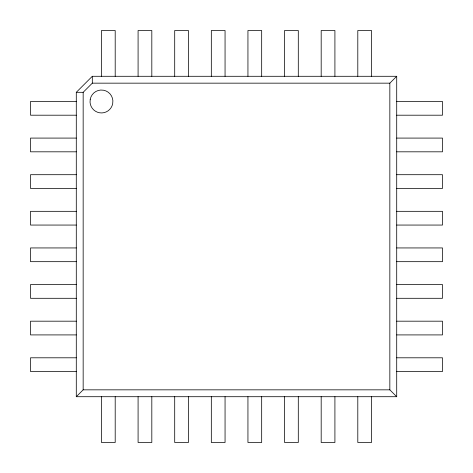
<?xml version="1.0" encoding="UTF-8"?>
<svg xmlns="http://www.w3.org/2000/svg" width="473" height="473" viewBox="0 0 473 473"><rect width="100%" height="100%" fill="white"/><g stroke="black" fill="none" stroke-linecap="round" stroke-linejoin="round"><path stroke-width="0.71" d="M76.289 92.312L92.312 76.289L396.711 76.289L396.711 396.711L76.289 396.711L76.289 92.312L83.159 92.312L92.312 83.159L389.841 83.159L396.711 76.289M76.289 396.711L83.159 389.841L389.841 389.841L396.711 396.711M76.289 101.464L30.514 101.464L30.514 115.199L76.289 115.199M396.711 101.464L442.486 101.464L442.486 115.199L396.711 115.199M76.289 138.086L30.514 138.086L30.514 151.815L76.289 151.815M396.711 138.086L442.486 138.086L442.486 151.815L396.711 151.815M76.289 174.703L30.514 174.703L30.514 188.437L76.289 188.437M396.711 174.703L442.486 174.703L442.486 188.437L396.711 188.437M76.289 211.325L30.514 211.325L30.514 225.059L76.289 225.059M396.711 211.325L442.486 211.325L442.486 225.059L396.711 225.059M76.289 247.941L30.514 247.941L30.514 261.675L76.289 261.675M396.711 247.941L442.486 247.941L442.486 261.675L396.711 261.675M76.289 284.563L30.514 284.563L30.514 298.297L76.289 298.297M396.711 284.563L442.486 284.563L442.486 298.297L396.711 298.297M76.289 321.185L30.514 321.185L30.514 334.914L76.289 334.914M396.711 321.185L442.486 321.185L442.486 334.914L396.711 334.914M76.289 357.801L30.514 357.801L30.514 371.536L76.289 371.536M396.711 357.801L442.486 357.801L442.486 371.536L396.711 371.536M389.841 83.159L389.841 389.841M371.536 76.289L371.536 30.514L357.801 30.514L357.801 76.289M371.536 396.711L371.536 442.486L357.801 442.486L357.801 396.711M334.914 76.289L334.914 30.514L321.185 30.514L321.185 76.289M334.914 396.711L334.914 442.486L321.185 442.486L321.185 396.711M298.297 76.289L298.297 30.514L284.563 30.514L284.563 76.289M298.297 396.711L298.297 442.486L284.563 442.486L284.563 396.711M261.675 76.289L261.675 30.514L247.941 30.514L247.941 76.289M261.675 396.711L261.675 442.486L247.941 442.486L247.941 396.711M225.059 76.289L225.059 30.514L211.325 30.514L211.325 76.289M225.059 396.711L225.059 442.486L211.325 442.486L211.325 396.711M188.437 76.289L188.437 30.514L174.703 30.514L174.703 76.289M188.437 396.711L188.437 442.486L174.703 442.486L174.703 396.711M151.815 76.289L151.815 30.514L138.086 30.514L138.086 76.289M151.815 396.711L151.815 442.486L138.086 442.486L138.086 396.711M115.199 76.289L115.199 30.514L101.464 30.514L101.464 76.289M115.199 396.711L115.199 442.486L101.464 442.486L101.464 396.711M92.312 76.289L92.312 83.159M83.159 92.312L83.159 389.841M90.237 99.265L90.047 102.251A11.441 11.441 0 0 0 112.698 103.664L112.881 100.684A11.441 11.441 0 0 0 103.664 90.237L100.684 90.047A11.441 11.441 0 0 0 90.237 99.265"/></g></svg>
